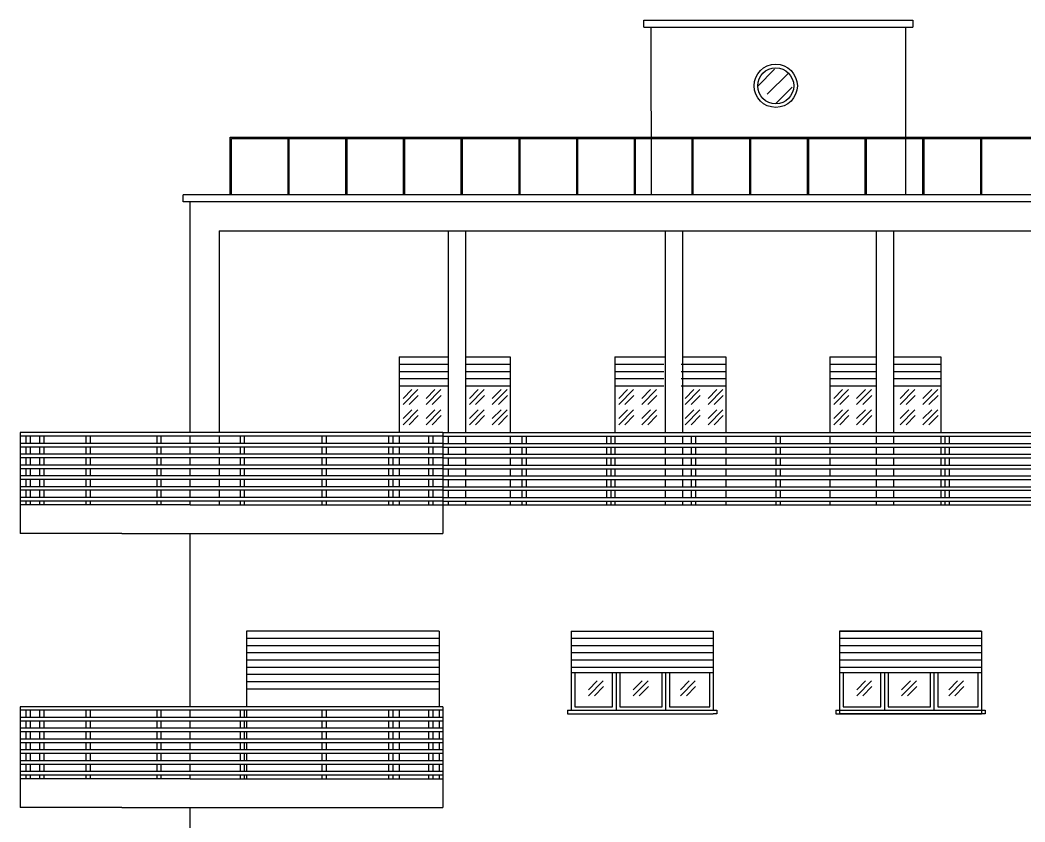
# Model space of a CAD drawing. Header units: millimetres. Extents: x 2459 to 3981, y 1231 to 4850.
# Drawn here: x 2699.99 to 2713.92, y 4838.8 to 4849.93 of the extents above; entities that cross this region are included whole.
import ezdxf

# ---------------------------------------------------------------- set-up
doc = ezdxf.new("R2010")
doc.units = ezdxf.units.MM

msp = doc.modelspace()

# ---------------------------------------------------------------- linework, layer by layer
at = {"ltscale": 0.01}
for p, q in [((2708.636758, 4849.825492, -0.022557), (2708.636758, 4849.925492, -0.022557)), ((2708.736758, 4849.825492, -0.022557), (2708.740821, 4847.503009, -0.026945)), ((2712.266638, 4849.825492, 0.329385), (2712.266638, 4847.503009, 0.035494)), ((2712.366638, 4849.925492, 0.335973), (2712.366638, 4849.825492, 0.335973)), ((2702.751698, 4847.002102), (2702.751698, 4844.202102)), ((2699.991698, 4844.202102, 1), (2699.991698, 4842.802102, 1)), ((2702.351698, 4844.052102), (2702.351698, 4844.152102)), ((2702.751698, 4844.152102), (2702.751698, 4844.052102)), ((2702.351698, 4843.902102), (2702.351698, 4844.002102)), ((2702.751698, 4844.002102), (2702.751698, 4843.902102)), ((2702.351698, 4843.752102), (2702.351698, 4843.852102)), ((2702.751698, 4843.852102), (2702.751698, 4843.752102)), ((2702.351698, 4843.602102), (2702.351698, 4843.702102)), ((2702.751698, 4843.702102), (2702.751698, 4843.602102)), ((2702.351698, 4843.452102), (2702.351698, 4843.552102)), ((2702.751698, 4843.552102), (2702.751698, 4843.452102)), ((2702.351698, 4843.302102), (2702.351698, 4843.402102)), ((2702.751698, 4843.402102), (2702.751698, 4843.302102)), ((2702.351698, 4843.201792), (2702.351698, 4843.252102)), ((2702.751698, 4843.252102), (2702.751698, 4843.201792)), ((2701.401698, 4843.201792, 0.402542), (2699.991698, 4843.201792, 1)), ((2701.451698, 4843.201792, 0.381356), (2701.401698, 4843.201792, 0.402542)), ((2702.351698, 4843.201792), (2701.451698, 4843.201792, 0.381356)), ((2701.401698, 4842.802102, 0.402542), (2699.991698, 4842.802102, 1)), ((2701.401698, 4842.802102, 0.402542), (2702.351698, 4842.802102, 0.402542)), ((2702.351698, 4840.399931), (2702.351698, 4842.802102)), ((2699.991698, 4840.399931, 1), (2699.991698, 4838.999931, 1)), ((2702.351698, 4840.249931), (2702.351698, 4840.349931)), ((2702.351698, 4840.249931), (2702.351698, 4840.349931)), ((2702.351698, 4840.099931), (2702.351698, 4840.199931)), ((2702.351698, 4840.099931), (2702.351698, 4840.199931)), ((2702.351698, 4839.949931), (2702.351698, 4840.049931)), ((2702.351698, 4839.949931), (2702.351698, 4840.049931)), ((2702.351698, 4839.799931), (2702.351698, 4839.899931)), ((2702.351698, 4839.799931), (2702.351698, 4839.899931)), ((2702.351698, 4839.649931), (2702.351698, 4839.749931)), ((2702.351698, 4839.649931), (2702.351698, 4839.749931)), ((2702.351698, 4839.499931), (2702.351698, 4839.599931)), ((2702.351698, 4839.499931), (2702.351698, 4839.599931)), ((2701.401698, 4839.399621, 0.402542), (2699.991698, 4839.399621, 1)), ((2701.451698, 4839.399621, 0.381356), (2701.401698, 4839.399621, 0.402542)), ((2702.351698, 4839.399621), (2701.451698, 4839.399621, 0.381356)), ((2702.351698, 4839.399621), (2702.351698, 4839.449931)), ((2702.351698, 4839.399621), (2702.351698, 4839.449931)), ((2702.751698, 4839.402102), (2702.751698, 4839.399621)), ((2701.401698, 4838.999931, 0.402542), (2699.991698, 4838.999931, 1)), ((2701.401698, 4838.999931, 0.402542), (2702.351698, 4838.999931, 0.402542)), ((2702.351698, 4836.702102), (2702.351698, 4838.999931))]:
    msp.add_line(p, q, dxfattribs=at)
at = {"linetype": 'Continuous', "ltscale": 0.01}
for p, q in [((2708.636758, 4849.925492, -0.022557), (2712.366638, 4849.925492, 0.335973)), ((2708.636758, 4849.825492, -0.022557), (2712.366638, 4849.825492, 0.335973)), ((2708.736758, 4849.825492, -0.012945), (2712.266638, 4849.825492, 0.32636)), ((2710.449411, 4849.242627), (2710.216934, 4849.01015)), ((2710.350662, 4848.898012), (2710.643677, 4849.191027)), ((2710.695277, 4848.99676), (2710.4628, 4848.764284)), ((2702.903839, 4847.503009), (2702.903839, 4848.303009)), ((2702.903839, 4848.303009), (2718.123839, 4848.303009)), ((2702.923839, 4847.503009), (2702.923839, 4848.283009)), ((2702.923839, 4848.283009), (2718.103839, 4848.283009)), ((2703.703839, 4848.283009), (2703.703839, 4847.503009)), ((2703.723839, 4847.503009), (2703.723839, 4848.283009)), ((2704.503839, 4848.283009), (2704.503839, 4847.503009)), ((2704.523839, 4847.503009), (2704.523839, 4848.283009)), ((2705.303839, 4848.283009), (2705.303839, 4847.503009)), ((2705.323839, 4847.503009), (2705.323839, 4848.283009)), ((2706.103839, 4848.283009), (2706.103839, 4847.503009)), ((2706.123839, 4847.503009), (2706.123839, 4848.283009)), ((2706.903839, 4848.283009), (2706.903839, 4847.503009)), ((2706.923839, 4847.503009), (2706.923839, 4848.283009)), ((2707.703839, 4848.283009), (2707.703839, 4847.503009)), ((2707.723839, 4847.503009), (2707.723839, 4848.283009)), ((2708.503839, 4848.283009), (2708.503839, 4847.503009)), ((2708.523839, 4847.503009), (2708.523839, 4848.283009)), ((2709.303839, 4848.283009), (2709.303839, 4847.503009)), ((2709.323839, 4847.503009), (2709.323839, 4848.283009)), ((2710.103839, 4848.283009), (2710.103839, 4847.503009)), ((2710.123839, 4847.503009), (2710.123839, 4848.283009)), ((2710.903839, 4848.283009), (2710.903839, 4847.503009)), ((2710.923839, 4847.503009), (2710.923839, 4848.283009)), ((2711.703839, 4848.283009), (2711.703839, 4847.503009)), ((2711.723839, 4847.503009), (2711.723839, 4848.283009)), ((2712.503839, 4848.283009), (2712.503839, 4847.503009)), ((2712.523839, 4847.503009), (2712.523839, 4848.283009)), ((2713.303839, 4848.283009), (2713.303839, 4847.503009)), ((2713.323839, 4847.503009), (2713.323839, 4848.283009)), ((2718.151698, 4847.503009), (2702.251698, 4847.503009)), ((2702.251698, 4847.403916), (2702.251698, 4847.503009)), ((2718.751698, 4847.403009), (2702.251698, 4847.403916)), ((2702.351698, 4844.202102), (2702.351698, 4847.403916)), ((2702.751698, 4847.002102), (2718.251698, 4847.002102)), ((2705.926135, 4847.002102), (2705.926135, 4844.202102)), ((2706.166114, 4847.002102), (2706.166114, 4844.202102)), ((2708.933773, 4847.002102), (2708.933773, 4844.202102)), ((2709.173753, 4847.002102), (2709.173753, 4844.202102)), ((2711.860525, 4847.002102), (2711.860525, 4844.202102)), ((2712.100504, 4847.002102), (2712.100504, 4844.202102)), ((2705.246901, 4845.251792), (2705.246901, 4844.202102)), ((2705.246901, 4845.251792), (2705.926135, 4845.251792)), ((2705.246901, 4845.251792, 0.597458), (2705.246901, 4845.151792, 0.597458)), ((2706.166114, 4845.251792), (2706.786901, 4845.251792)), ((2706.786901, 4845.251792), (2706.786901, 4844.202102)), ((2708.236901, 4845.251792), (2708.236901, 4844.202102)), ((2708.236901, 4845.251792), (2708.933773, 4845.251792)), ((2709.173753, 4845.251792), (2709.776901, 4845.251792)), ((2709.776901, 4845.251792), (2709.776901, 4844.202102)), ((2711.216901, 4845.251792), (2711.216901, 4844.202102)), ((2711.216901, 4845.251792), (2711.860525, 4845.251792)), ((2712.100504, 4845.251792), (2712.756901, 4845.251792)), ((2712.756901, 4845.251792), (2712.756901, 4844.202102)), ((2705.246901, 4845.151792, 0.597458), (2705.926135, 4845.151792, 0.597458)), ((2706.166114, 4845.151792, 0.597458), (2706.786901, 4845.151792, 0.597458)), ((2708.236901, 4845.151792, 0.597458), (2708.916135, 4845.151792, 0.597458)), ((2709.156114, 4845.151792, 0.597458), (2709.776901, 4845.151792, 0.597458)), ((2711.216901, 4845.151792, 0.597458), (2711.860525, 4845.151792, 0.597458)), ((2712.100504, 4845.151792), (2712.756901, 4845.151792, 0.597458)), ((2705.246901, 4845.051792, 0.597458), (2705.926135, 4845.051792, 0.597458)), ((2705.246901, 4844.951792, 0.597458), (2705.926135, 4844.951792, 0.597458)), ((2706.166114, 4845.051792, 0.597458), (2706.786901, 4845.051792, 0.597458)), ((2706.166114, 4844.951792, 0.597458), (2706.786901, 4844.951792, 0.597458)), ((2708.236901, 4845.051792, 0.597458), (2708.916135, 4845.051792, 0.597458)), ((2708.236901, 4844.951792, 0.597458), (2708.916135, 4844.951792, 0.597458)), ((2709.156114, 4845.051792, 0.597458), (2709.776901, 4845.051792, 0.597458)), ((2709.156114, 4844.951792, 0.597458), (2709.776901, 4844.951792, 0.597458)), ((2711.216901, 4845.051792, 0.597458), (2711.860525, 4845.051792, 0.597458)), ((2711.216901, 4844.951792, 0.597458), (2711.860525, 4844.951792, 0.597458)), ((2712.100504, 4845.051792), (2712.756901, 4845.051792, 0.597458)), ((2712.100504, 4844.951792), (2712.756901, 4844.951792, 0.597458)), ((2705.246901, 4844.851792, 0.597458), (2705.926135, 4844.851792, 0.597458)), ((2705.300856, 4844.594051), (2705.506562, 4844.799757)), ((2705.423107, 4844.799757), (2705.300856, 4844.677506)), ((2705.61904, 4844.594051), (2705.824746, 4844.799757)), ((2705.74129, 4844.799757), (2705.61904, 4844.677506)), ((2706.166114, 4844.851792, 0.597458), (2706.786901, 4844.851792, 0.597458)), ((2706.22007, 4844.594051), (2706.425776, 4844.799757)), ((2706.34232, 4844.799757), (2706.22007, 4844.677506)), ((2706.538253, 4844.594051), (2706.743959, 4844.799757)), ((2706.660504, 4844.799757), (2706.538253, 4844.677506)), ((2708.236901, 4844.851792, 0.597458), (2708.916135, 4844.851792, 0.597458)), ((2708.290856, 4844.594051), (2708.496562, 4844.799757)), ((2708.413107, 4844.799757), (2708.290856, 4844.677506)), ((2708.60904, 4844.594051), (2708.814746, 4844.799757)), ((2708.73129, 4844.799757), (2708.60904, 4844.677506)), ((2709.156114, 4844.851792, 0.597458), (2709.776901, 4844.851792, 0.597458)), ((2709.21007, 4844.594051), (2709.415776, 4844.799757)), ((2709.33232, 4844.799757), (2709.21007, 4844.677506)), ((2709.528253, 4844.594051), (2709.733959, 4844.799757)), ((2709.650504, 4844.799757), (2709.528253, 4844.677506)), ((2711.216901, 4844.851792, 0.597458), (2711.860525, 4844.851792, 0.597458)), ((2711.270856, 4844.594051), (2711.476562, 4844.799757)), ((2711.393107, 4844.799757), (2711.270856, 4844.677506)), ((2711.58904, 4844.594051), (2711.794746, 4844.799757)), ((2711.71129, 4844.799757), (2711.58904, 4844.677506)), ((2712.100504, 4844.851792), (2712.756901, 4844.851792, 0.597458)), ((2712.19007, 4844.594051), (2712.395776, 4844.799757)), ((2712.31232, 4844.799757), (2712.19007, 4844.677506)), ((2712.508253, 4844.594051), (2712.713959, 4844.799757)), ((2712.630504, 4844.799757), (2712.508253, 4844.677506)), ((2705.509745, 4844.719485), (2705.384311, 4844.594051)), ((2705.827929, 4844.719485), (2705.702495, 4844.594051)), ((2706.428959, 4844.719485), (2706.303525, 4844.594051)), ((2706.747142, 4844.719485), (2706.621709, 4844.594051)), ((2708.499745, 4844.719485), (2708.374311, 4844.594051)), ((2708.817929, 4844.719485), (2708.692495, 4844.594051)), ((2709.418959, 4844.719485), (2709.293525, 4844.594051)), ((2709.737142, 4844.719485), (2709.611709, 4844.594051)), ((2711.479745, 4844.719485), (2711.354311, 4844.594051)), ((2711.797929, 4844.719485), (2711.672495, 4844.594051)), ((2712.398959, 4844.719485), (2712.273525, 4844.594051)), ((2712.717142, 4844.719485), (2712.591709, 4844.594051)), ((2705.300856, 4844.31243), (2705.506562, 4844.518136)), ((2705.423107, 4844.518136), (2705.300856, 4844.395886)), ((2705.61904, 4844.31243), (2705.824746, 4844.518136)), ((2705.74129, 4844.518136), (2705.61904, 4844.395886)), ((2706.22007, 4844.31243), (2706.425776, 4844.518136)), ((2706.34232, 4844.518136), (2706.22007, 4844.395886)), ((2706.538253, 4844.31243), (2706.743959, 4844.518136)), ((2706.660504, 4844.518136), (2706.538253, 4844.395886)), ((2708.290856, 4844.31243), (2708.496562, 4844.518136)), ((2708.413107, 4844.518136), (2708.290856, 4844.395886)), ((2708.60904, 4844.31243), (2708.814746, 4844.518136)), ((2708.73129, 4844.518136), (2708.60904, 4844.395886)), ((2709.21007, 4844.31243), (2709.415776, 4844.518136)), ((2709.33232, 4844.518136), (2709.21007, 4844.395886)), ((2709.528253, 4844.31243), (2709.733959, 4844.518136)), ((2709.650504, 4844.518136), (2709.528253, 4844.395886)), ((2711.270856, 4844.31243), (2711.476562, 4844.518136)), ((2711.393107, 4844.518136), (2711.270856, 4844.395886)), ((2711.58904, 4844.31243), (2711.794746, 4844.518136)), ((2711.71129, 4844.518136), (2711.58904, 4844.395886)), ((2712.19007, 4844.31243), (2712.395776, 4844.518136)), ((2712.31232, 4844.518136), (2712.19007, 4844.395886)), ((2712.508253, 4844.31243), (2712.713959, 4844.518136)), ((2712.630504, 4844.518136), (2712.508253, 4844.395886)), ((2705.509745, 4844.437864), (2705.384311, 4844.31243)), ((2705.827929, 4844.437864), (2705.702495, 4844.31243)), ((2706.428959, 4844.437864), (2706.303525, 4844.31243)), ((2706.747142, 4844.437864), (2706.621709, 4844.31243)), ((2708.499745, 4844.437864), (2708.374311, 4844.31243)), ((2708.817929, 4844.437864), (2708.692495, 4844.31243)), ((2709.418959, 4844.437864), (2709.293525, 4844.31243)), ((2709.737142, 4844.437864), (2709.611709, 4844.31243)), ((2711.479745, 4844.437864), (2711.354311, 4844.31243)), ((2711.797929, 4844.437864), (2711.672495, 4844.31243)), ((2712.398959, 4844.437864), (2712.273525, 4844.31243)), ((2712.717142, 4844.437864), (2712.591709, 4844.31243)), ((2700.075102, 4844.052102), (2700.075102, 4844.152102)), ((2700.133805, 4844.052102), (2700.133805, 4844.152102)), ((2700.2664, 4844.052102), (2700.2664, 4844.152102)), ((2700.325103, 4844.052102), (2700.325103, 4844.152102)), ((2700.90718, 4844.052102), (2700.90718, 4844.152102)), ((2700.965884, 4844.052102), (2700.965884, 4844.152102)), ((2701.889003, 4844.152102), (2701.889003, 4844.052102)), ((2701.947706, 4844.052102), (2701.947706, 4844.152102)), ((2703.045714, 4844.052102), (2703.045714, 4844.152102)), ((2703.104418, 4844.052102), (2703.104418, 4844.152102)), ((2704.181562, 4844.052102), (2704.181562, 4844.152102)), ((2704.240266, 4844.052102), (2704.240266, 4844.152102)), ((2705.104328, 4844.052102), (2705.104328, 4844.152102)), ((2705.163032, 4844.052102), (2705.163032, 4844.152102)), ((2705.246901, 4844.152102), (2705.246901, 4844.052102)), ((2705.65785, 4844.052102), (2705.65785, 4844.152102)), ((2705.716554, 4844.052102), (2705.716554, 4844.152102)), ((2705.850249, 4844.202102), (2705.850249, 4843.189416)), ((2705.850249, 4844.202102), (2715.153146, 4844.202102)), ((2705.850249, 4844.152102, -0.936089), (2715.153146, 4844.152102, -0.936089)), ((2705.926135, 4844.152102), (2705.926135, 4844.052102)), ((2706.166114, 4844.152102), (2706.166114, 4844.052102)), ((2706.786901, 4844.152102), (2706.786901, 4844.052102)), ((2706.947564, 4844.152102), (2706.947564, 4844.052102)), ((2707.007564, 4844.152102), (2707.007564, 4844.052102)), ((2708.120676, 4844.152102), (2708.120676, 4844.052102)), ((2708.180676, 4844.152102), (2708.180676, 4844.052102)), ((2708.236901, 4844.152102), (2708.236901, 4844.052102)), ((2708.933773, 4844.152102), (2708.933773, 4844.052102)), ((2709.173753, 4844.152102), (2709.173753, 4844.052102)), ((2709.293788, 4844.152102), (2709.293788, 4844.052102)), ((2709.353788, 4844.152102), (2709.353788, 4844.052102)), ((2709.776901, 4844.152102), (2709.776901, 4844.052102)), ((2710.466901, 4844.152102), (2710.466901, 4844.052102)), ((2710.526901, 4844.152102), (2710.526901, 4844.052102)), ((2711.216901, 4844.152102), (2711.216901, 4844.052102)), ((2711.860525, 4844.152102), (2711.860525, 4844.052102)), ((2712.100504, 4844.152102), (2712.100504, 4844.052102)), ((2712.756901, 4844.152102), (2712.756901, 4844.052102)), ((2712.813125, 4844.152102), (2712.813125, 4844.052102)), ((2712.873125, 4844.152102), (2712.873125, 4844.052102)), ((2700.075102, 4843.902102), (2700.075102, 4844.002102)), ((2700.133805, 4843.902102), (2700.133805, 4844.002102)), ((2700.2664, 4843.902102), (2700.2664, 4844.002102)), ((2700.325103, 4843.902102), (2700.325103, 4844.002102)), ((2700.90718, 4843.902102), (2700.90718, 4844.002102)), ((2700.965884, 4843.902102), (2700.965884, 4844.002102)), ((2701.889003, 4844.002102), (2701.889003, 4843.902102)), ((2701.947706, 4843.902102), (2701.947706, 4844.002102)), ((2703.045714, 4843.902102), (2703.045714, 4844.002102)), ((2703.104418, 4843.902102), (2703.104418, 4844.002102)), ((2704.181562, 4843.902102), (2704.181562, 4844.002102)), ((2704.240266, 4843.902102), (2704.240266, 4844.002102)), ((2705.104328, 4843.902102), (2705.104328, 4844.002102)), ((2705.163032, 4843.902102), (2705.163032, 4844.002102)), ((2705.246901, 4844.002102), (2705.246901, 4843.902102)), ((2705.65785, 4843.902102), (2705.65785, 4844.002102)), ((2705.716554, 4843.902102), (2705.716554, 4844.002102)), ((2705.850249, 4844.052102), (2715.153146, 4844.052102)), ((2705.850249, 4844.002102, -0.936089), (2715.153146, 4844.002102, -0.936089)), ((2705.926135, 4844.002102), (2705.926135, 4843.902102)), ((2706.166114, 4844.002102), (2706.166114, 4843.902102)), ((2706.786901, 4844.002102), (2706.786901, 4843.902102)), ((2706.947564, 4844.002102), (2706.947564, 4843.902102)), ((2707.007564, 4844.002102), (2707.007564, 4843.902102)), ((2708.120676, 4844.002102), (2708.120676, 4843.902102)), ((2708.180676, 4844.002102), (2708.180676, 4843.902102)), ((2708.236901, 4844.002102), (2708.236901, 4843.902102)), ((2708.933773, 4844.002102), (2708.933773, 4843.902102)), ((2709.173753, 4844.002102), (2709.173753, 4843.902102)), ((2709.293788, 4844.002102), (2709.293788, 4843.902102)), ((2709.353788, 4844.002102), (2709.353788, 4843.902102)), ((2709.776901, 4844.002102), (2709.776901, 4843.902102)), ((2710.466901, 4844.002102), (2710.466901, 4843.902102)), ((2710.526901, 4844.002102), (2710.526901, 4843.902102)), ((2711.216901, 4844.002102), (2711.216901, 4843.902102)), ((2711.860525, 4844.002102), (2711.860525, 4843.902102)), ((2712.100504, 4844.002102), (2712.100504, 4843.902102)), ((2712.756901, 4844.002102), (2712.756901, 4843.902102)), ((2712.813125, 4844.002102), (2712.813125, 4843.902102)), ((2712.873125, 4844.002102), (2712.873125, 4843.902102)), ((2700.075102, 4843.752102), (2700.075102, 4843.852102)), ((2700.133805, 4843.752102), (2700.133805, 4843.852102)), ((2700.2664, 4843.752102), (2700.2664, 4843.852102)), ((2700.325103, 4843.752102), (2700.325103, 4843.852102)), ((2700.90718, 4843.752102), (2700.90718, 4843.852102)), ((2700.965884, 4843.752102), (2700.965884, 4843.852102)), ((2701.889003, 4843.852102), (2701.889003, 4843.752102)), ((2701.947706, 4843.752102), (2701.947706, 4843.852102)), ((2703.045714, 4843.752102), (2703.045714, 4843.852102)), ((2703.104418, 4843.752102), (2703.104418, 4843.852102)), ((2704.181562, 4843.752102), (2704.181562, 4843.852102)), ((2704.240266, 4843.752102), (2704.240266, 4843.852102)), ((2705.104328, 4843.752102), (2705.104328, 4843.852102)), ((2705.163032, 4843.752102), (2705.163032, 4843.852102)), ((2705.246901, 4843.852102), (2705.246901, 4843.752102)), ((2705.65785, 4843.752102), (2705.65785, 4843.852102)), ((2705.716554, 4843.752102), (2705.716554, 4843.852102)), ((2705.850249, 4843.902102), (2715.153146, 4843.902102)), ((2705.850249, 4843.852102, -0.936089), (2715.153146, 4843.852102, -0.936089)), ((2705.926135, 4843.852102), (2705.926135, 4843.752102)), ((2706.166114, 4843.852102), (2706.166114, 4843.752102)), ((2706.786901, 4843.852102), (2706.786901, 4843.752102)), ((2706.947564, 4843.852102), (2706.947564, 4843.752102)), ((2707.007564, 4843.852102), (2707.007564, 4843.752102)), ((2708.120676, 4843.852102), (2708.120676, 4843.752102)), ((2708.180676, 4843.852102), (2708.180676, 4843.752102)), ((2708.236901, 4843.852102), (2708.236901, 4843.752102)), ((2708.933773, 4843.852102), (2708.933773, 4843.752102)), ((2709.173753, 4843.852102), (2709.173753, 4843.752102)), ((2709.293788, 4843.852102), (2709.293788, 4843.752102)), ((2709.353788, 4843.852102), (2709.353788, 4843.752102)), ((2709.776901, 4843.852102), (2709.776901, 4843.752102)), ((2710.466901, 4843.852102), (2710.466901, 4843.752102)), ((2710.526901, 4843.852102), (2710.526901, 4843.752102)), ((2711.216901, 4843.852102), (2711.216901, 4843.752102)), ((2711.860525, 4843.852102), (2711.860525, 4843.752102)), ((2712.100504, 4843.852102), (2712.100504, 4843.752102)), ((2712.756901, 4843.852102), (2712.756901, 4843.752102)), ((2712.813125, 4843.852102), (2712.813125, 4843.752102)), ((2712.873125, 4843.852102), (2712.873125, 4843.752102)), ((2700.075102, 4843.602102), (2700.075102, 4843.702102)), ((2700.133805, 4843.602102), (2700.133805, 4843.702102)), ((2700.2664, 4843.602102), (2700.2664, 4843.702102)), ((2700.325103, 4843.602102), (2700.325103, 4843.702102)), ((2700.90718, 4843.602102), (2700.90718, 4843.702102)), ((2700.965884, 4843.602102), (2700.965884, 4843.702102)), ((2701.889003, 4843.702102), (2701.889003, 4843.602102)), ((2701.947706, 4843.602102), (2701.947706, 4843.702102)), ((2703.045714, 4843.602102), (2703.045714, 4843.702102)), ((2703.104418, 4843.602102), (2703.104418, 4843.702102)), ((2704.181562, 4843.602102), (2704.181562, 4843.702102)), ((2704.240266, 4843.602102), (2704.240266, 4843.702102)), ((2705.104328, 4843.602102), (2705.104328, 4843.702102)), ((2705.163032, 4843.602102), (2705.163032, 4843.702102)), ((2705.246901, 4843.702102), (2705.246901, 4843.602102)), ((2705.65785, 4843.602102), (2705.65785, 4843.702102)), ((2705.716554, 4843.602102), (2705.716554, 4843.702102)), ((2705.850249, 4843.752102), (2715.153146, 4843.752102)), ((2705.850249, 4843.702102, -0.936089), (2715.153146, 4843.702102, -0.936089)), ((2705.926135, 4843.702102), (2705.926135, 4843.602102)), ((2706.166114, 4843.702102), (2706.166114, 4843.602102)), ((2706.786901, 4843.702102), (2706.786901, 4843.602102)), ((2706.947564, 4843.702102), (2706.947564, 4843.602102)), ((2707.007564, 4843.702102), (2707.007564, 4843.602102)), ((2708.120676, 4843.702102), (2708.120676, 4843.602102)), ((2708.180676, 4843.702102), (2708.180676, 4843.602102)), ((2708.236901, 4843.702102), (2708.236901, 4843.602102)), ((2708.933773, 4843.702102), (2708.933773, 4843.602102)), ((2709.173753, 4843.702102), (2709.173753, 4843.602102)), ((2709.293788, 4843.702102), (2709.293788, 4843.602102)), ((2709.353788, 4843.702102), (2709.353788, 4843.602102)), ((2709.776901, 4843.702102), (2709.776901, 4843.602102)), ((2710.466901, 4843.702102), (2710.466901, 4843.602102)), ((2710.526901, 4843.702102), (2710.526901, 4843.602102)), ((2711.216901, 4843.702102), (2711.216901, 4843.602102)), ((2711.860525, 4843.702102), (2711.860525, 4843.602102)), ((2712.100504, 4843.702102), (2712.100504, 4843.602102)), ((2712.756901, 4843.702102), (2712.756901, 4843.602102)), ((2712.813125, 4843.702102), (2712.813125, 4843.602102)), ((2712.873125, 4843.702102), (2712.873125, 4843.602102)), ((2700.075102, 4843.452102), (2700.075102, 4843.552102)), ((2700.133805, 4843.452102), (2700.133805, 4843.552102)), ((2700.2664, 4843.452102), (2700.2664, 4843.552102)), ((2700.325103, 4843.452102), (2700.325103, 4843.552102)), ((2700.90718, 4843.452102), (2700.90718, 4843.552102)), ((2700.965884, 4843.452102), (2700.965884, 4843.552102)), ((2701.889003, 4843.552102), (2701.889003, 4843.452102)), ((2701.947706, 4843.452102), (2701.947706, 4843.552102)), ((2703.045714, 4843.452102), (2703.045714, 4843.552102)), ((2703.104418, 4843.452102), (2703.104418, 4843.552102)), ((2704.181562, 4843.452102), (2704.181562, 4843.552102)), ((2704.240266, 4843.452102), (2704.240266, 4843.552102)), ((2705.104328, 4843.452102), (2705.104328, 4843.552102)), ((2705.163032, 4843.452102), (2705.163032, 4843.552102)), ((2705.246901, 4843.552102), (2705.246901, 4843.452102)), ((2705.65785, 4843.452102), (2705.65785, 4843.552102)), ((2705.716554, 4843.452102), (2705.716554, 4843.552102)), ((2705.850249, 4843.602102), (2715.153146, 4843.602102)), ((2705.850249, 4843.552102, -0.936089), (2715.153146, 4843.552102, -0.936089)), ((2705.926135, 4843.552102), (2705.926135, 4843.452102)), ((2706.166114, 4843.552102), (2706.166114, 4843.452102)), ((2706.786901, 4843.552102), (2706.786901, 4843.452102)), ((2706.947564, 4843.552102), (2706.947564, 4843.452102)), ((2707.007564, 4843.552102), (2707.007564, 4843.452102)), ((2708.120676, 4843.552102), (2708.120676, 4843.452102)), ((2708.180676, 4843.552102), (2708.180676, 4843.452102)), ((2708.236901, 4843.552102), (2708.236901, 4843.452102)), ((2708.933773, 4843.552102), (2708.933773, 4843.452102)), ((2709.173753, 4843.552102), (2709.173753, 4843.452102)), ((2709.293788, 4843.552102), (2709.293788, 4843.452102)), ((2709.353788, 4843.552102), (2709.353788, 4843.452102)), ((2709.776901, 4843.552102), (2709.776901, 4843.452102)), ((2710.466901, 4843.552102), (2710.466901, 4843.452102)), ((2710.526901, 4843.552102), (2710.526901, 4843.452102)), ((2711.216901, 4843.552102), (2711.216901, 4843.452102)), ((2711.860525, 4843.552102), (2711.860525, 4843.452102)), ((2712.100504, 4843.552102), (2712.100504, 4843.452102)), ((2712.756901, 4843.552102), (2712.756901, 4843.452102)), ((2712.813125, 4843.552102), (2712.813125, 4843.452102)), ((2712.873125, 4843.552102), (2712.873125, 4843.452102)), ((2700.075102, 4843.302102), (2700.075102, 4843.402102)), ((2700.133805, 4843.302102), (2700.133805, 4843.402102)), ((2700.2664, 4843.302102), (2700.2664, 4843.402102)), ((2700.325103, 4843.302102), (2700.325103, 4843.402102)), ((2700.90718, 4843.302102), (2700.90718, 4843.402102)), ((2700.965884, 4843.302102), (2700.965884, 4843.402102)), ((2701.889003, 4843.402102), (2701.889003, 4843.302102)), ((2701.947706, 4843.302102), (2701.947706, 4843.402102)), ((2703.045714, 4843.302102), (2703.045714, 4843.402102)), ((2703.104418, 4843.302102), (2703.104418, 4843.402102)), ((2704.181562, 4843.302102), (2704.181562, 4843.402102)), ((2704.240266, 4843.302102), (2704.240266, 4843.402102)), ((2705.104328, 4843.302102), (2705.104328, 4843.402102)), ((2705.163032, 4843.302102), (2705.163032, 4843.402102)), ((2705.246901, 4843.402102), (2705.246901, 4843.302102)), ((2705.65785, 4843.302102), (2705.65785, 4843.402102)), ((2705.716554, 4843.302102), (2705.716554, 4843.402102)), ((2705.850249, 4843.452102), (2715.153146, 4843.452102)), ((2705.850249, 4843.402102, -0.936089), (2715.153146, 4843.402102, -0.936089)), ((2705.926135, 4843.402102), (2705.926135, 4843.302102)), ((2706.166114, 4843.402102), (2706.166114, 4843.302102)), ((2706.786901, 4843.402102), (2706.786901, 4843.302102)), ((2706.947564, 4843.402102), (2706.947564, 4843.302102)), ((2707.007564, 4843.402102), (2707.007564, 4843.302102)), ((2708.120676, 4843.402102), (2708.120676, 4843.302102)), ((2708.180676, 4843.402102), (2708.180676, 4843.302102)), ((2708.236901, 4843.402102), (2708.236901, 4843.302102)), ((2708.933773, 4843.402102), (2708.933773, 4843.302102)), ((2709.173753, 4843.402102), (2709.173753, 4843.302102)), ((2709.293788, 4843.402102), (2709.293788, 4843.302102)), ((2709.353788, 4843.402102), (2709.353788, 4843.302102)), ((2709.776901, 4843.402102), (2709.776901, 4843.302102)), ((2710.466901, 4843.402102), (2710.466901, 4843.302102)), ((2710.526901, 4843.402102), (2710.526901, 4843.302102)), ((2711.216901, 4843.402102), (2711.216901, 4843.302102)), ((2711.860525, 4843.402102), (2711.860525, 4843.302102)), ((2712.100504, 4843.402102), (2712.100504, 4843.302102)), ((2712.756901, 4843.402102), (2712.756901, 4843.302102)), ((2712.813125, 4843.402102), (2712.813125, 4843.302102)), ((2712.873125, 4843.402102), (2712.873125, 4843.302102)), ((2700.075102, 4843.201792), (2700.075102, 4843.252102)), ((2700.133805, 4843.201792), (2700.133805, 4843.252102)), ((2700.2664, 4843.201792), (2700.2664, 4843.252102)), ((2700.325103, 4843.201792), (2700.325103, 4843.252102)), ((2700.90718, 4843.201792), (2700.90718, 4843.252102)), ((2700.965884, 4843.201792), (2700.965884, 4843.252102)), ((2701.889003, 4843.252102), (2701.889003, 4843.202102)), ((2701.947706, 4843.201792), (2701.947706, 4843.252102)), ((2703.045714, 4843.201792), (2703.045714, 4843.252102)), ((2703.104418, 4843.201792), (2703.104418, 4843.252102)), ((2704.181562, 4843.201792), (2704.181562, 4843.252102)), ((2704.240266, 4843.201792), (2704.240266, 4843.252102)), ((2705.104328, 4843.201792), (2705.104328, 4843.252102)), ((2705.163032, 4843.201792), (2705.163032, 4843.252102)), ((2705.246901, 4843.252102), (2705.246901, 4843.201792)), ((2705.65785, 4843.201792), (2705.65785, 4843.252102)), ((2705.716554, 4843.201792), (2705.716554, 4843.252102)), ((2705.850249, 4843.302102), (2715.153146, 4843.302102)), ((2705.850249, 4843.252102, -0.936089), (2715.153146, 4843.252102, -0.936089)), ((2705.926135, 4843.252102), (2705.926135, 4843.201792)), ((2706.166114, 4843.252102), (2706.166114, 4843.201792)), ((2706.786901, 4843.252102), (2706.786901, 4843.201792)), ((2706.947564, 4843.252102), (2706.947564, 4843.201792)), ((2707.007564, 4843.252102), (2707.007564, 4843.201792)), ((2708.120676, 4843.252102), (2708.120676, 4843.201792)), ((2708.180676, 4843.252102), (2708.180676, 4843.201792)), ((2708.236901, 4843.252102), (2708.236901, 4843.201792)), ((2708.933773, 4843.252102), (2708.933773, 4843.201792)), ((2709.173753, 4843.252102), (2709.173753, 4843.201792)), ((2709.293788, 4843.252102), (2709.293788, 4843.201792)), ((2709.353788, 4843.252102), (2709.353788, 4843.201792)), ((2709.776901, 4843.252102), (2709.776901, 4843.201792)), ((2710.466901, 4843.252102), (2710.466901, 4843.201792)), ((2710.526901, 4843.252102), (2710.526901, 4843.201792)), ((2711.216901, 4843.252102), (2711.216901, 4843.201792)), ((2711.860525, 4843.252102), (2711.860525, 4843.201792)), ((2712.100504, 4843.252102), (2712.100504, 4843.201792)), ((2712.756901, 4843.252102), (2712.756901, 4843.201792)), ((2712.813125, 4843.252102), (2712.813125, 4843.201792)), ((2712.873125, 4843.252102), (2712.873125, 4843.201792)), ((2702.351698, 4843.201792), (2705.850249, 4843.201792)), ((2705.850249, 4843.201792), (2705.850249, 4842.802102)), ((2705.850249, 4843.201792), (2718.251698, 4843.201792)), ((2702.351698, 4842.802102, 0.402542), (2705.850249, 4842.802102, 0.402542)), ((2703.131698, 4841.449621), (2703.131698, 4840.399931)), ((2705.801698, 4841.449621), (2703.131698, 4841.449621)), ((2705.801698, 4841.449621), (2705.801698, 4840.399931)), ((2707.631698, 4841.449621), (2707.631698, 4840.349621, 1.194915)), ((2707.631698, 4841.449621), (2707.631698, 4840.349621, 1.194915)), ((2707.631698, 4841.449621), (2707.631698, 4840.349621, 1.194915)), ((2707.631698, 4841.449621, 0.597458), (2707.631698, 4840.349621, 0.597458)), ((2707.631698, 4841.449621, 0.597458), (2707.631698, 4841.349621, 0.597458)), ((2707.631698, 4841.449621), (2709.601698, 4841.449621)), ((2709.601698, 4841.449621), (2709.601698, 4840.349621)), ((2709.601698, 4841.449621), (2709.601698, 4840.349621)), ((2711.351698, 4841.449621), (2711.351698, 4840.299621)), ((2711.351698, 4841.449621), (2713.321698, 4841.449621)), ((2711.351698, 4841.449621), (2711.351698, 4840.349621, 1.194915)), ((2711.351698, 4841.449621), (2713.321698, 4841.449621)), ((2711.351698, 4841.449621), (2711.351698, 4840.349621, 1.194915)), ((2713.321698, 4841.449621, 0.597458), (2711.351698, 4841.449621, 0.597458)), ((2711.351698, 4841.449621), (2711.351698, 4840.349621, 1.194915)), ((2711.351698, 4841.449621, 0.597458), (2713.321698, 4841.449621, 0.597458)), ((2711.351698, 4841.449621, 0.597458), (2711.351698, 4840.349621, 0.597458)), ((2711.351698, 4841.449621, 1.194915), (2713.321698, 4841.449621, 1.194915)), ((2711.351698, 4841.449621, 0.597458), (2711.351698, 4841.349621, 0.597458)), ((2713.321698, 4841.449621), (2713.321698, 4840.299621)), ((2713.321698, 4841.449621), (2713.321698, 4840.349621)), ((2713.321698, 4841.449621), (2713.321698, 4840.349621)), ((2703.131698, 4841.349621, 0.597458), (2705.801698, 4841.349621)), ((2707.631698, 4841.349621, 0.597458), (2709.601698, 4841.349621, 0.597458)), ((2711.351698, 4841.349621, 0.597458), (2713.321698, 4841.349621, 0.597458)), ((2703.131698, 4841.249621, 0.597458), (2705.801698, 4841.249621)), ((2707.631698, 4841.249621, 0.597458), (2709.601698, 4841.249621, 0.597458)), ((2711.351698, 4841.249621, 0.597458), (2713.321698, 4841.249621, 0.597458)), ((2703.131698, 4841.149621, 0.597458), (2705.801698, 4841.149621)), ((2703.131698, 4841.049621, 0.597458), (2705.801698, 4841.049621)), ((2707.631698, 4841.149621, 0.597458), (2709.601698, 4841.149621, 0.597458)), ((2707.631698, 4841.049621, 0.597458), (2709.601698, 4841.049621, 0.597458)), ((2711.351698, 4841.149621, 0.597458), (2713.321698, 4841.149621, 0.597458)), ((2711.351698, 4841.049621, 0.597458), (2713.321698, 4841.049621, 0.597458)), ((2703.131698, 4840.949621, 0.597458), (2705.801698, 4840.949621)), ((2707.631698, 4840.949621, 0.597458), (2709.601698, 4840.949621, 0.597458)), ((2707.631698, 4840.874621, 0.597458), (2709.601698, 4840.874621, 0.597458)), ((2707.681698, 4840.874621, 0.597458), (2707.681698, 4840.399621, 1.138015)), ((2708.204106, 4840.399621, 1.138015), (2708.204106, 4840.874621, 0.597458)), ((2708.254106, 4840.874621, 0.597458), (2708.254106, 4840.349621, 1.194915)), ((2708.304106, 4840.874621, 0.597458), (2708.304106, 4840.399621, 1.138015)), ((2708.894106, 4840.399621, 1.138015), (2708.894106, 4840.874621, 0.597458)), ((2708.944106, 4840.349621, 1.194915), (2708.944106, 4840.874621, 0.597458)), ((2708.994106, 4840.874621, 0.597458), (2708.994106, 4840.399621, 1.138015)), ((2709.551698, 4840.399621, 1.138015), (2709.551698, 4840.874621, 0.597458)), ((2711.351698, 4840.949621, 0.597458), (2713.321698, 4840.949621, 0.597458)), ((2711.351698, 4840.874621, 0.597458), (2713.321698, 4840.874621, 0.597458)), ((2711.401698, 4840.874621, 0.597458), (2711.401698, 4840.399621, 1.138015)), ((2711.924106, 4840.399621, 1.138015), (2711.924106, 4840.874621, 0.597458)), ((2711.974106, 4840.874621, 0.597458), (2711.974106, 4840.349621, 1.194915)), ((2712.024106, 4840.874621, 0.597458), (2712.024106, 4840.399621, 1.138015)), ((2712.614106, 4840.399621, 1.138015), (2712.614106, 4840.874621, 0.597458)), ((2712.664106, 4840.349621, 1.194915), (2712.664106, 4840.874621, 0.597458)), ((2712.714106, 4840.874621, 0.597458), (2712.714106, 4840.399621, 1.138015)), ((2713.271698, 4840.399621, 1.138015), (2713.271698, 4840.874621, 0.597458)), ((2703.131698, 4840.849621, 0.597458), (2705.801698, 4840.849621)), ((2703.131698, 4840.749621, 0.597458), (2705.801698, 4840.749621)), ((2707.870159, 4840.552505, 0.597458), (2708.075865, 4840.758211, 0.597458)), ((2707.99241, 4840.758211, 0.597458), (2707.870159, 4840.63596, 0.597458)), ((2708.492567, 4840.552505, 1.251816), (2708.698273, 4840.758211, 1.251816)), ((2708.614818, 4840.758211, 1.251816), (2708.492567, 4840.63596, 1.251816)), ((2709.146704, 4840.552505, 0.597458), (2709.35241, 4840.758211, 0.597458)), ((2709.268955, 4840.758211, 0.597458), (2709.146704, 4840.63596, 0.597458)), ((2711.590159, 4840.552505, 0.597458), (2711.795865, 4840.758211, 0.597458)), ((2711.71241, 4840.758211, 0.597458), (2711.590159, 4840.63596, 0.597458)), ((2712.212567, 4840.552505, 1.251816), (2712.418273, 4840.758211, 1.251816)), ((2712.334818, 4840.758211, 1.251816), (2712.212567, 4840.63596, 1.251816)), ((2712.866704, 4840.552505, 0.597458), (2713.07241, 4840.758211, 0.597458)), ((2712.988955, 4840.758211, 0.597458), (2712.866704, 4840.63596, 0.597458)), ((2703.131698, 4840.649621, 0.597458), (2705.801698, 4840.649621)), ((2708.079048, 4840.677939, 0.597458), (2707.953615, 4840.552505, 0.597458)), ((2708.701457, 4840.677939, 1.251816), (2708.576023, 4840.552505, 1.251816)), ((2709.355593, 4840.677939, 0.597458), (2709.230159, 4840.552505, 0.597458)), ((2711.799048, 4840.677939, 0.597458), (2711.673615, 4840.552505, 0.597458)), ((2712.421457, 4840.677939, 1.251816), (2712.296023, 4840.552505, 1.251816)), ((2713.075593, 4840.677939, 0.597458), (2712.950159, 4840.552505, 0.597458)), ((2700.075102, 4840.249931), (2700.075102, 4840.349931)), ((2700.133805, 4840.249931), (2700.133805, 4840.349931)), ((2700.2664, 4840.249931), (2700.2664, 4840.349931)), ((2700.325103, 4840.249931), (2700.325103, 4840.349931)), ((2700.90718, 4840.249931), (2700.90718, 4840.349931)), ((2700.965884, 4840.249931), (2700.965884, 4840.349931)), ((2701.889003, 4840.349931), (2701.889003, 4840.249931)), ((2701.947706, 4840.249931), (2701.947706, 4840.349931)), ((2703.045714, 4840.249931), (2703.045714, 4840.349931)), ((2703.104418, 4840.249931), (2703.104418, 4840.349931)), ((2703.131698, 4840.349931), (2703.131698, 4840.249931)), ((2704.181562, 4840.249931), (2704.181562, 4840.349931)), ((2704.240266, 4840.249931), (2704.240266, 4840.349931)), ((2705.104328, 4840.249931), (2705.104328, 4840.349931)), ((2705.163032, 4840.249931), (2705.163032, 4840.349931)), ((2705.246901, 4840.349931), (2705.246901, 4840.249931)), ((2705.65785, 4840.249931), (2705.65785, 4840.349931)), ((2705.716554, 4840.249931), (2705.716554, 4840.349931)), ((2705.801698, 4840.349931), (2705.801698, 4840.249931)), ((2705.850249, 4840.399931), (2705.850249, 4839.387245)), ((2707.581698, 4840.349621, 1.194915), (2709.601698, 4840.349621, 1.194915)), ((2707.581698, 4840.349621, 1.194915), (2707.581698, 4840.299621, 1.194915)), ((2707.681698, 4840.399621, 1.792373), (2708.204106, 4840.399621, 1.792373)), ((2708.304106, 4840.399621, 1.792373), (2708.894106, 4840.399621, 1.792373)), ((2708.994106, 4840.399621, 1.638015), (2709.551698, 4840.399621, 1.77967)), ((2709.601698, 4840.349621), (2709.651698, 4840.349621)), ((2709.651698, 4840.349621), (2709.651698, 4840.299621)), ((2711.301698, 4840.349621, 1.194915), (2713.321698, 4840.349621, 1.194915)), ((2711.301698, 4840.349621, 1.194915), (2711.301698, 4840.299621, 1.194915)), ((2711.401698, 4840.399621, 1.792373), (2711.924106, 4840.399621, 1.792373)), ((2712.024106, 4840.399621, 1.792373), (2712.614106, 4840.399621, 1.792373)), ((2712.714106, 4840.399621, 1.638015), (2713.271698, 4840.399621, 1.77967)), ((2713.321698, 4840.349621), (2713.371698, 4840.349621)), ((2713.371698, 4840.349621), (2713.371698, 4840.299621)), ((2700.075102, 4840.099931), (2700.075102, 4840.199931)), ((2700.133805, 4840.099931), (2700.133805, 4840.199931)), ((2700.2664, 4840.099931), (2700.2664, 4840.199931)), ((2700.325103, 4840.099931), (2700.325103, 4840.199931)), ((2700.90718, 4840.099931), (2700.90718, 4840.199931)), ((2700.965884, 4840.099931), (2700.965884, 4840.199931)), ((2701.889003, 4840.199931), (2701.889003, 4840.099931)), ((2701.947706, 4840.099931), (2701.947706, 4840.199931)), ((2703.045714, 4840.099931), (2703.045714, 4840.199931)), ((2703.104418, 4840.099931), (2703.104418, 4840.199931)), ((2703.131698, 4840.199931), (2703.131698, 4840.099931)), ((2704.181562, 4840.099931), (2704.181562, 4840.199931)), ((2704.240266, 4840.099931), (2704.240266, 4840.199931)), ((2705.104328, 4840.099931), (2705.104328, 4840.199931)), ((2705.163032, 4840.099931), (2705.163032, 4840.199931)), ((2705.246901, 4840.199931), (2705.246901, 4840.099931)), ((2705.65785, 4840.099931), (2705.65785, 4840.199931)), ((2705.716554, 4840.099931), (2705.716554, 4840.199931)), ((2705.801698, 4840.199931), (2705.801698, 4840.099931)), ((2707.581698, 4840.299621, 1.194915), (2709.601698, 4840.299621, 1.102491)), ((2709.651698, 4840.299621), (2709.601698, 4840.299621, 1.102491)), ((2711.301698, 4840.299621, 1.194915), (2713.321698, 4840.299621, 1.102491)), ((2713.321698, 4840.299621), (2711.351698, 4840.299621)), ((2713.371698, 4840.299621), (2713.321698, 4840.299621, 1.102491)), ((2700.075102, 4839.949931), (2700.075102, 4840.049931)), ((2700.133805, 4839.949931), (2700.133805, 4840.049931)), ((2700.2664, 4839.949931), (2700.2664, 4840.049931)), ((2700.325103, 4839.949931), (2700.325103, 4840.049931)), ((2700.90718, 4839.949931), (2700.90718, 4840.049931)), ((2700.965884, 4839.949931), (2700.965884, 4840.049931)), ((2701.889003, 4840.049931), (2701.889003, 4839.949931)), ((2701.947706, 4839.949931), (2701.947706, 4840.049931)), ((2703.045714, 4839.949931), (2703.045714, 4840.049931)), ((2703.104418, 4839.949931), (2703.104418, 4840.049931)), ((2703.131698, 4840.049931), (2703.131698, 4839.949931)), ((2704.181562, 4839.949931), (2704.181562, 4840.049931)), ((2704.240266, 4839.949931), (2704.240266, 4840.049931)), ((2705.104328, 4839.949931), (2705.104328, 4840.049931)), ((2705.163032, 4839.949931), (2705.163032, 4840.049931)), ((2705.246901, 4840.049931), (2705.246901, 4839.949931)), ((2705.65785, 4839.949931), (2705.65785, 4840.049931)), ((2705.716554, 4839.949931), (2705.716554, 4840.049931)), ((2705.801698, 4840.049931), (2705.801698, 4839.949931)), ((2700.075102, 4839.799931), (2700.075102, 4839.899931)), ((2700.133805, 4839.799931), (2700.133805, 4839.899931)), ((2700.2664, 4839.799931), (2700.2664, 4839.899931)), ((2700.325103, 4839.799931), (2700.325103, 4839.899931)), ((2700.90718, 4839.799931), (2700.90718, 4839.899931)), ((2700.965884, 4839.799931), (2700.965884, 4839.899931)), ((2701.889003, 4839.899931), (2701.889003, 4839.799931)), ((2701.947706, 4839.799931), (2701.947706, 4839.899931)), ((2703.045714, 4839.799931), (2703.045714, 4839.899931)), ((2703.104418, 4839.799931), (2703.104418, 4839.899931)), ((2703.131698, 4839.899931), (2703.131698, 4839.799931)), ((2704.181562, 4839.799931), (2704.181562, 4839.899931)), ((2704.240266, 4839.799931), (2704.240266, 4839.899931)), ((2705.104328, 4839.799931), (2705.104328, 4839.899931)), ((2705.163032, 4839.799931), (2705.163032, 4839.899931)), ((2705.246901, 4839.899931), (2705.246901, 4839.799931)), ((2705.65785, 4839.799931), (2705.65785, 4839.899931)), ((2705.716554, 4839.799931), (2705.716554, 4839.899931)), ((2705.801698, 4839.899931), (2705.801698, 4839.799931)), ((2700.075102, 4839.649931), (2700.075102, 4839.749931)), ((2700.133805, 4839.649931), (2700.133805, 4839.749931)), ((2700.2664, 4839.649931), (2700.2664, 4839.749931)), ((2700.325103, 4839.649931), (2700.325103, 4839.749931)), ((2700.90718, 4839.649931), (2700.90718, 4839.749931)), ((2700.965884, 4839.649931), (2700.965884, 4839.749931)), ((2701.889003, 4839.749931), (2701.889003, 4839.649931)), ((2701.947706, 4839.649931), (2701.947706, 4839.749931)), ((2703.045714, 4839.649931), (2703.045714, 4839.749931)), ((2703.104418, 4839.649931), (2703.104418, 4839.749931)), ((2703.131698, 4839.749931), (2703.131698, 4839.649931)), ((2704.181562, 4839.649931), (2704.181562, 4839.749931)), ((2704.240266, 4839.649931), (2704.240266, 4839.749931)), ((2705.104328, 4839.649931), (2705.104328, 4839.749931)), ((2705.163032, 4839.649931), (2705.163032, 4839.749931)), ((2705.246901, 4839.749931), (2705.246901, 4839.649931)), ((2705.65785, 4839.649931), (2705.65785, 4839.749931)), ((2705.716554, 4839.649931), (2705.716554, 4839.749931)), ((2705.801698, 4839.749931), (2705.801698, 4839.649931)), ((2700.075102, 4839.499931), (2700.075102, 4839.599931)), ((2700.133805, 4839.499931), (2700.133805, 4839.599931)), ((2700.2664, 4839.499931), (2700.2664, 4839.599931)), ((2700.325103, 4839.499931), (2700.325103, 4839.599931)), ((2700.90718, 4839.499931), (2700.90718, 4839.599931)), ((2700.965884, 4839.499931), (2700.965884, 4839.599931)), ((2701.889003, 4839.599931), (2701.889003, 4839.499931)), ((2701.947706, 4839.499931), (2701.947706, 4839.599931)), ((2703.045714, 4839.499931), (2703.045714, 4839.599931)), ((2703.104418, 4839.499931), (2703.104418, 4839.599931)), ((2703.131698, 4839.599931), (2703.131698, 4839.499931)), ((2704.181562, 4839.499931), (2704.181562, 4839.599931)), ((2704.240266, 4839.499931), (2704.240266, 4839.599931)), ((2705.104328, 4839.499931), (2705.104328, 4839.599931)), ((2705.163032, 4839.499931), (2705.163032, 4839.599931)), ((2705.246901, 4839.599931), (2705.246901, 4839.499931)), ((2705.65785, 4839.499931), (2705.65785, 4839.599931)), ((2705.716554, 4839.499931), (2705.716554, 4839.599931)), ((2705.801698, 4839.599931), (2705.801698, 4839.499931)), ((2700.075102, 4839.399621), (2700.075102, 4839.449931)), ((2700.133805, 4839.399621), (2700.133805, 4839.449931)), ((2700.2664, 4839.399621), (2700.2664, 4839.449931)), ((2700.325103, 4839.399621), (2700.325103, 4839.449931)), ((2700.90718, 4839.399621), (2700.90718, 4839.449931)), ((2700.965884, 4839.399621), (2700.965884, 4839.449931)), ((2701.889003, 4839.449931), (2701.889003, 4839.399931)), ((2701.947706, 4839.399621), (2701.947706, 4839.449931)), ((2702.351698, 4839.399621), (2705.850249, 4839.399621)), ((2703.045714, 4839.399621), (2703.045714, 4839.449931)), ((2703.104418, 4839.399621), (2703.104418, 4839.449931)), ((2703.131698, 4839.449931), (2703.131698, 4839.399621)), ((2704.181562, 4839.399621), (2704.181562, 4839.449931)), ((2704.240266, 4839.399621), (2704.240266, 4839.449931)), ((2705.104328, 4839.399621), (2705.104328, 4839.449931)), ((2705.163032, 4839.399621), (2705.163032, 4839.449931)), ((2705.246901, 4839.449931), (2705.246901, 4839.399621)), ((2705.65785, 4839.399621), (2705.65785, 4839.449931)), ((2705.716554, 4839.399621), (2705.716554, 4839.449931)), ((2705.801698, 4839.449931), (2705.801698, 4839.399621)), ((2705.850249, 4839.399621), (2705.850249, 4838.999931)), ((2702.351698, 4838.999931, 0.402542), (2705.850249, 4838.999931, 0.402542))]:
    msp.add_line(p, q, dxfattribs=at)
at = {"ltscale": 0.01}
for points in [[(2705.850249, 4844.202102, 0), (2702.351698, 4844.202102, 0), (2699.991698, 4844.202102, 1)], [(2705.850249, 4844.152102, -0.936089), (2702.351698, 4844.152102, 0), (2699.991698, 4844.152102, 1)], [(2705.850249, 4844.052102, 0), (2702.351698, 4844.052102, 0), (2699.991698, 4844.052102, 1)], [(2705.850249, 4844.002102, -0.936089), (2702.351698, 4844.002102, 0), (2699.991698, 4844.002102, 1)], [(2705.850249, 4843.902102, 0), (2702.351698, 4843.902102, 0), (2699.991698, 4843.902102, 1)], [(2705.850249, 4843.852102, -0.936089), (2702.351698, 4843.852102, 0), (2699.991698, 4843.852102, 1)], [(2705.850249, 4843.752102, 0), (2702.351698, 4843.752102, 0), (2699.991698, 4843.752102, 1)], [(2705.850249, 4843.702102, -0.936089), (2702.351698, 4843.702102, 0), (2699.991698, 4843.702102, 1)], [(2705.850249, 4843.602102, 0), (2702.351698, 4843.602102, 0), (2699.991698, 4843.602102, 1)], [(2705.850249, 4843.552102, -0.936089), (2702.351698, 4843.552102, 0), (2699.991698, 4843.552102, 1)], [(2705.850249, 4843.452102, 0), (2702.351698, 4843.452102, 0), (2699.991698, 4843.452102, 1)], [(2705.850249, 4843.402102, -0.936089), (2702.351698, 4843.402102, 0), (2699.991698, 4843.402102, 1)], [(2705.850249, 4843.302102, 0), (2702.351698, 4843.302102, 0), (2699.991698, 4843.302102, 1)], [(2705.850249, 4843.252102, -0.936089), (2702.351698, 4843.252102, 0), (2699.991698, 4843.252102, 1)], [(2705.850249, 4840.399931, 0), (2702.351698, 4840.399931, 0), (2699.991698, 4840.399931, 1)], [(2705.850249, 4840.349931, -0.936089), (2702.351698, 4840.349931, 0), (2699.991698, 4840.349931, 1)], [(2705.850249, 4840.249931, 0), (2702.351698, 4840.249931, 0), (2699.991698, 4840.249931, 1)], [(2705.850249, 4840.199931, -0.936089), (2702.351698, 4840.199931, 0), (2699.991698, 4840.199931, 1)], [(2705.850249, 4840.099931, 0), (2702.351698, 4840.099931, 0), (2699.991698, 4840.099931, 1)], [(2705.850249, 4840.049931, -0.936089), (2702.351698, 4840.049931, 0), (2699.991698, 4840.049931, 1)], [(2705.850249, 4839.949931, 0), (2702.351698, 4839.949931, 0), (2699.991698, 4839.949931, 1)], [(2705.850249, 4839.899931, -0.936089), (2702.351698, 4839.899931, 0), (2699.991698, 4839.899931, 1)], [(2705.850249, 4839.799931, 0), (2702.351698, 4839.799931, 0), (2699.991698, 4839.799931, 1)], [(2705.850249, 4839.749931, -0.936089), (2702.351698, 4839.749931, 0), (2699.991698, 4839.749931, 1)], [(2705.850249, 4839.649931, 0), (2702.351698, 4839.649931, 0), (2699.991698, 4839.649931, 1)], [(2705.850249, 4839.599931, -0.936089), (2702.351698, 4839.599931, 0), (2699.991698, 4839.599931, 1)], [(2705.850249, 4839.499931, 0), (2702.351698, 4839.499931, 0), (2699.991698, 4839.499931, 1)], [(2705.850249, 4839.449931, -0.936089), (2702.351698, 4839.449931, 0), (2699.991698, 4839.449931, 1)]]:
    msp.add_polyline3d(points, dxfattribs=at)
for radius in [0.3, 0.25]:
    msp.add_circle((2710.466901, 4849.01425), radius, dxfattribs=at)

doc.saveas('drawing.dxf')
